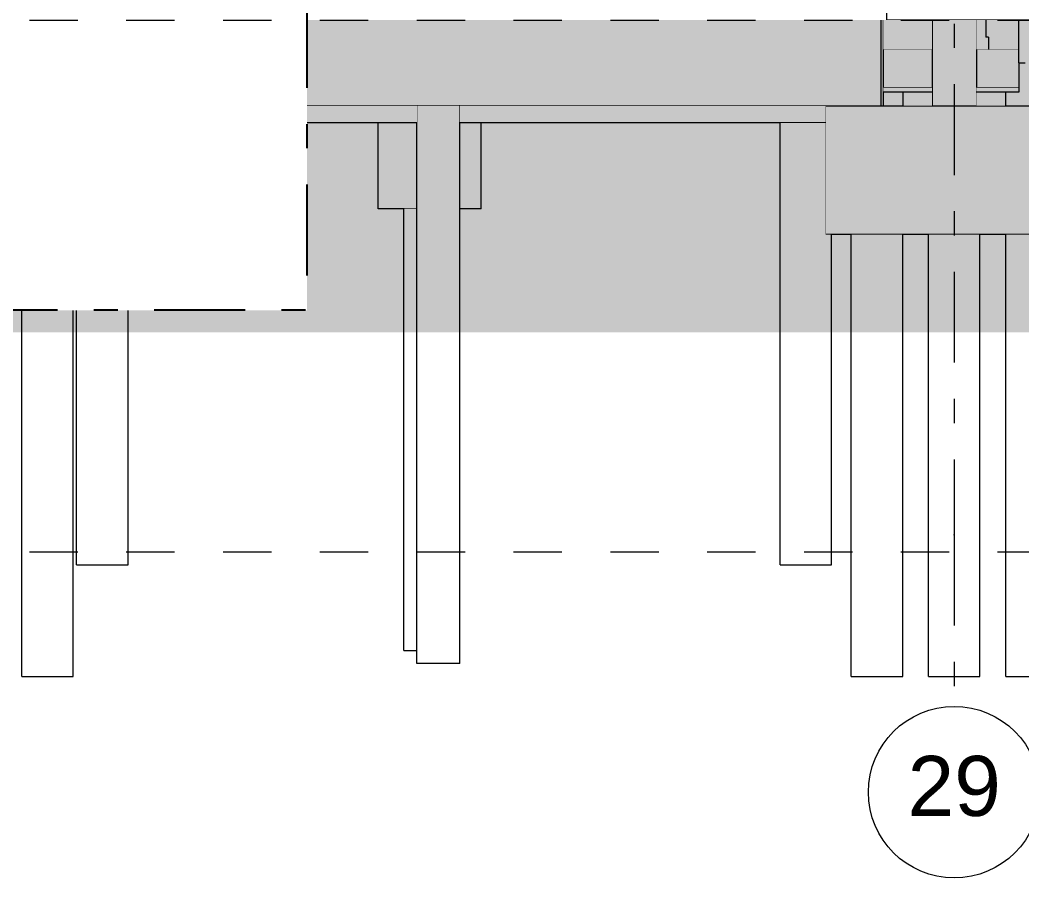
# Model space of a CAD drawing. Header units: millimetres. Extents: x -48147 to 1422273, y -494195 to 18123.
# Drawn here: x 1405204 to 1411044, y -494195 to -489195 of the extents above; entities that cross this region are included whole.
import ezdxf
from ezdxf.enums import TextEntityAlignment as Align

# ---------------------------------------------------------------- set-up
doc = ezdxf.new("R2010")
doc.units = ezdxf.units.MM
doc.header["$MEASUREMENT"] = 0
for name, pattern in [('Dashed', [2822.222233, 1411.111116, -1411.111116]), ('Double Dashed', [1093.611073, 529.166651, -211.666656, 141.111112, -211.666656]), ('Wipeout_Contour', [1000, 0, -1000])]:
    doc.linetypes.add(name, pattern=pattern)
for name, color, linetype, lineweight, true_color in [('0_Pen_No__105', 7, 'Continuous', 15, 0xa6a6a6), ('HATCHING_Pen_No__145', 7, 'Continuous', 0, 0xa6a6a6), ('New_A-15-MG_Structural_Grid_Phase_2_Pen_No__222', 7, 'Continuous', 13, 0x65af33), ('S-160-M_FOUND.IFC Import_Pen_No__104', 7, 'Continuous', 15, 0xa6a6a6), ('S-160-M_FOUND.IFC Import_Pen_No__24', 7, 'Continuous', 50, 0x2a2a2a), ('S-280-M_STRUCT_FRAME.IFC Import_Pen_No__30', 7, 'Continuous', 50, 0x2a2a2a), ('S-280-M_STRUCT_FRAME.IFC Import_Pen_No__47', 7, 'Continuous', 35, 0x444444)]:
    doc.layers.add(name, color=color, linetype=linetype, lineweight=lineweight, true_color=true_color)
for name, color, linetype in [('A-230-M_FLOOR.IFC Import', 7, 'Continuous'), ('A-95-P_Drawing', 7, 'Continuous'), ('New_A-15-MG_Structural_Grid_Phase_2', 7, 'Continuous'), ('New_A-20-M_ Acoustic chambers', 7, 'Continuous'), ('New_A-20-M_Floor_Slab', 7, 'Continuous'), ('New_A-25-M_Curtain_Wall', 7, 'Continuous'), ('New_A-25-M_Wall_Ext', 7, 'Continuous'), ('New_ArchiCAD Doors', 7, 'Continuous'), ('S-160-M_FOUND.IFC Import', 7, 'Continuous'), ('S-280-M_COLUMN.IFC Import', 7, 'Continuous'), ('S-280-M_STRUCT_FRAME.IFC Import', 7, 'Continuous')]:
    doc.layers.add(name, color=color, linetype=linetype)
for name, color, linetype, lineweight in [('A-230-M_FLOOR.IFC Import_Pen_No__89', 8, 'Continuous', 20), ('A-95-P_Drawing_Pen_No__194', 7, 'Continuous', 25), ('New_A-20-M_ Acoustic chambers _Pen_No__89', 8, 'Continuous', 20), ('New_A-20-M_Floor_Slab_Pen_No__89', 8, 'Continuous', 20), ('New_A-25-M_Curtain_Wall_Pen_No__87', 8, 'Continuous', 20), ('New_A-25-M_Wall_Ext_Pen_No__87', 8, 'Continuous', 20), ('New_ArchiCAD Doors_Pen_No__87', 8, 'Continuous', 20), ('S-160-M_FOUND.IFC Import_Pen_No__1', 7, 'Continuous', 13), ('S-160-M_FOUND.IFC Import_Pen_No__4', 7, 'Continuous', 20), ('S-280-M_COLUMN.IFC Import_Pen_No__88', 8, 'Continuous', 20), ('S-280-M_STRUCT_FRAME.IFC Import_Pen_No__90', 8, 'Continuous', 20)]:
    doc.layers.add(name, color=color, linetype=linetype, lineweight=lineweight)
doc.styles.add('GENERATED_STYLE_2', font='')
doc.styles.get('GENERATED_STYLE_2').set_extended_font_data('Swis721 BT')

# ---------------------------------------------------------------- blocks, each defined once
blk = doc.blocks.new('Section Elem_9_2', base_point=(1383917.5, -489195))
at = {"layer": 'New_A-25-M_Wall_Ext_Pen_No__87', "linetype": 'Continuous'}
blk.add_line((1411145.7, -489195), (1410255.7, -489195), dxfattribs=at)
at = {"color": 254, "linetype": 'Wipeout_Contour', "lineweight": 0, "ltscale": 8923791.907257684}
blk.add_wipeout([(1405106.3, -486695), (1405128.1, -486695), (1405128.1, -489195), (1405205.7, -489195), (1405205.7, -486494), (1405106.3, -486494)], dxfattribs=at).dxf.layer = 'New_A-25-M_Wall_Ext'
blk = doc.blocks.new('Section Elem_125_2', base_point=(1383917.5, -489195))
at = {"layer": 'New_ArchiCAD Doors_Pen_No__87', "linetype": 'Continuous'}
for p, q in [((1410255.7, -486195), (1405332.4, -486195)), ((1410255.7, -489195), (1410255.7, -486195)), ((1405205.7, -486494), (1405205.7, -489195))]:
    blk.add_line(p, q, dxfattribs=at)
blk = doc.blocks.new('Section Elem_129_2', base_point=(1383917.5, -489195))
at = {"color": 254, "linetype": 'Wipeout_Contour', "lineweight": 0, "ltscale": 7441566.078347882}
blk.add_wipeout([(1405205.7, -489195), (1405205.7, -489195), (1406230.7, -489195), (1406230.7, -489145), (1405255.7, -489145)], dxfattribs=at).dxf.layer = 'New_A-25-M_Curtain_Wall'
at = {"layer": 'New_A-25-M_Curtain_Wall_Pen_No__87', "linetype": 'Continuous'}
for p, q in [((1406205.7, -489145), (1405255.7, -489145)), ((1406230.7, -489195), (1405205.7, -489195))]:
    blk.add_line(p, q, dxfattribs=at)
blk = doc.blocks.new('Section Elem_540_2', base_point=(1383917.5, -489195))
at = {"color": 254, "linetype": 'Wipeout_Contour', "lineweight": 0, "ltscale": 5971607.25199887}
blk.add_wipeout([(1410236.8, -489590), (1410520.2, -489590), (1410520.2, -489365), (1410236.8, -489365)], dxfattribs=at).dxf.layer = 'New_A-20-M_Floor_Slab'
at = {"color": 254, "linetype": 'Wipeout_Contour', "lineweight": 0, "ltscale": 5973587.224394424}
blk.add_wipeout([(1411025.9, -489365), (1410779, -489365), (1410779, -489590), (1411025.9, -489590)], dxfattribs=at).dxf.layer = 'New_A-20-M_Floor_Slab'
at = {"layer": 'New_A-20-M_Floor_Slab_Pen_No__89', "linetype": 'Continuous'}
for p, q in [((1410520.2, -489365), (1410236.8, -489365)), ((1411025.9, -489365), (1410779, -489365)), ((1411025.9, -489365), (1411025.9, -489590)), ((1410520.2, -489590), (1410236.8, -489590)), ((1411025.9, -489590), (1410779, -489590))]:
    blk.add_line(p, q, dxfattribs=at)
blk = doc.blocks.new('Section Elem_586_2', base_point=(1383917.5, -489195))
at = {"color": 254, "linetype": 'Wipeout_Contour', "lineweight": 0, "ltscale": 5972589.149110398}
blk.add_wipeout([(1410520.2, -489195), (1410520.2, -489695), (1410779, -489695), (1410779, -489195)], dxfattribs=at).dxf.layer = 'S-280-M_COLUMN.IFC Import'
at = {"layer": 'S-280-M_COLUMN.IFC Import_Pen_No__88', "linetype": 'Continuous'}
for p, q in [((1410520.2, -489195), (1410520.2, -489695)), ((1410779, -489195), (1410779, -489695))]:
    blk.add_line(p, q, dxfattribs=at)
blk = doc.blocks.new('Section Elem_628_2', base_point=(1383917.5, -489195))
at = {"color": 254, "linetype": 'Wipeout_Contour', "lineweight": 0, "ltscale": 5961711.542483451}
blk.add_wipeout([(1405304.4, -489695), (1410236.8, -489695), (1410236.8, -489195), (1405304.4, -489195)], dxfattribs=at).dxf.layer = 'S-280-M_STRUCT_FRAME.IFC Import'
at = {"layer": 'S-280-M_STRUCT_FRAME.IFC Import_Pen_No__90', "linetype": 'Continuous'}
for p, q in [((1406230.7, -489195), (1405304.4, -489195)), ((1410236.8, -489695), (1410236.8, -489195)), ((1409899.6, -489695), (1405664, -489695))]:
    blk.add_line(p, q, dxfattribs=at)
blk = doc.blocks.new('Section Elem_640_2', base_point=(1383917.5, -489195))
at = {"layer": 'S-280-M_STRUCT_FRAME.IFC Import_Pen_No__30', "linetype": 'Continuous'}
blk.add_line((1404730.8, -489195), (1404715.6, -489195), dxfattribs=at)
at = {"color": 254, "linetype": 'Wipeout_Contour', "lineweight": 0, "ltscale": 5951972.515212669}
blk.add_wipeout([(1405190.9, -489195), (1405190.9, -489695), (1405194.9, -489695), (1405194.9, -489195)], dxfattribs=at).dxf.layer = 'S-280-M_STRUCT_FRAME.IFC Import'
at = {"layer": 'S-280-M_STRUCT_FRAME.IFC Import_Pen_No__47', "linetype": 'Continuous', "lineweight": 0, "true_color": 0x111111}
blk.add_hatch(color=168, dxfattribs=at).paths.add_polyline_path([(1404430.9, -489195), (1404430.9, -489695), (1405190.9, -489695), (1405190.9, -489195)])
at = {"color": 254, "linetype": 'Wipeout_Contour', "lineweight": 0, "ltscale": 5952157.831262697}
blk.add_wipeout([(1405222.5, -489195), (1405222.5, -489695), (1405261.4, -489695), (1405261.4, -489195)], dxfattribs=at).dxf.layer = 'S-280-M_STRUCT_FRAME.IFC Import'
at = {"layer": 'S-280-M_STRUCT_FRAME.IFC Import_Pen_No__90', "linetype": 'Continuous'}
blk.add_line((1405261.4, -489695), (1405261.4, -489195), dxfattribs=at)
blk = doc.blocks.new('Section Elem_650_2', base_point=(1383917.5, -489195))
at = {"color": 254, "linetype": 'Wipeout_Contour', "lineweight": 0, "ltscale": 5952327.534777616}
blk.add_wipeout([(1405269.3, -489695), (1405304.4, -489695), (1405304.4, -489195), (1405269.3, -489195)], dxfattribs=at).dxf.layer = 'S-280-M_STRUCT_FRAME.IFC Import'
at = {"layer": 'S-280-M_STRUCT_FRAME.IFC Import_Pen_No__90', "linetype": 'Continuous'}
for p, q in [((1405304.4, -489195), (1405269.3, -489195)), ((1405304.4, -489695), (1405304.4, -489195))]:
    blk.add_line(p, q, dxfattribs=at)
blk = doc.blocks.new('Section Elem_764_2', base_point=(1383917.5, -489195))
at = {"color": 254, "linetype": 'Wipeout_Contour', "lineweight": 0, "ltscale": 5951742.023879479}
blk.add_wipeout([(1405664, -489695), (1404164, -489695), (1404164, -490445), (1405664, -490445)], dxfattribs=at).dxf.layer = 'S-160-M_FOUND.IFC Import'
at = {"layer": 'S-160-M_FOUND.IFC Import_Pen_No__4', "linetype": 'Continuous'}
for p, q in [((1404164, -489695), (1404430.9, -489695)), ((1404164, -490445), (1404164, -489695)), ((1405244.7, -489695), (1405664, -489695)), ((1405664, -490445), (1405664, -489695)), ((1405664, -490445), (1404164, -490445))]:
    blk.add_line(p, q, dxfattribs=at)
blk = doc.blocks.new('Section Elem_834_2', base_point=(1383917.5, -489195))
at = {"layer": 'S-160-M_FOUND.IFC Import_Pen_No__24', "linetype": 'Continuous', "flags": 128}
for points in [[(1404430.9, -489195), (1404430.9, -489445), (1404430.9, -489695)], [(1404715.6, -489195), (1404606.2, -489195), (1404430.9, -489195)]]:
    blk.add_lwpolyline(points, dxfattribs=at)
at = {"color": 254, "linetype": 'Wipeout_Contour', "lineweight": 0, "ltscale": 5952032.263585179}
blk.add_wipeout([(1405194.9, -489695), (1405222.5, -489695), (1405222.5, -489195), (1405194.9, -489195)], dxfattribs=at).dxf.layer = 'S-160-M_FOUND.IFC Import'
at = {"color": 254, "linetype": 'Wipeout_Contour', "lineweight": 0, "ltscale": 5952246.20692401}
blk.add_wipeout([(1405261.4, -489195), (1405261.4, -489695), (1405269.3, -489695), (1405269.3, -489195)], dxfattribs=at).dxf.layer = 'S-160-M_FOUND.IFC Import'
at = {"layer": 'S-160-M_FOUND.IFC Import_Pen_No__104', "linetype": 'Continuous', "lineweight": 0, "true_color": 0x535353}
blk.add_hatch(color=251, dxfattribs=at).paths.add_polyline_path([(1405190.9, -489695), (1405190.9, -489195), (1404430.9, -489195), (1404430.9, -489695)])
at = {"layer": 'S-160-M_FOUND.IFC Import_Pen_No__1', "linetype": 'Continuous'}
for p, q in [((1405190.9, -489195), (1405269.3, -489195)), ((1405269.3, -489695), (1405269.3, -489195)), ((1405190.9, -489695), (1405244.8, -489695))]:
    blk.add_line(p, q, dxfattribs=at)
at = {"layer": 'S-160-M_FOUND.IFC Import_Pen_No__24', "linetype": 'Continuous'}
for p, q in [((1405190.9, -489195), (1405190.9, -489695)), ((1405190.9, -489695), (1404430.9, -489695))]:
    blk.add_line(p, q, dxfattribs=at)
at = {"layer": 'S-160-M_FOUND.IFC Import_Pen_No__24', "linetype": 'Continuous', "flags": 128}
blk.add_lwpolyline([(1405190.9, -489195), (1405052.7, -489195), (1404952.4, -489195), (1404746.6, -489195), (1404730.8, -489195)], dxfattribs=at)
blk = doc.blocks.new('Section Elem_851_2', base_point=(1383917.5, -489195))
at = {"color": 254, "linetype": 'Wipeout_Contour', "lineweight": 0, "ltscale": 5973409.27324139}
blk.add_wipeout([(1411399.6, -489695), (1409899.6, -489695), (1409899.6, -490445), (1411399.6, -490445)], dxfattribs=at).dxf.layer = 'S-160-M_FOUND.IFC Import'
at = {"layer": 'S-160-M_FOUND.IFC Import_Pen_No__4', "linetype": 'Continuous'}
for p, q in [((1409899.6, -489695), (1411399.6, -489695)), ((1409899.6, -490445), (1409899.6, -489695)), ((1411399.6, -490445), (1411399.6, -489695)), ((1411399.6, -490445), (1409899.6, -490445))]:
    blk.add_line(p, q, dxfattribs=at)
blk = doc.blocks.new('Section Elem_854_2', base_point=(1383917.5, -489195))
at = {"color": 254, "linetype": 'Wipeout_Contour', "lineweight": 0, "ltscale": 7465087.34886829}
blk.add_wipeout([(1410444.5, -489615), (1410349.6, -489615), (1410349.6, -489695), (1410520.2, -489695), (1410520.2, -489690.7)], dxfattribs=at).dxf.layer = 'S-160-M_FOUND.IFC Import'
at = {"color": 254, "linetype": 'Wipeout_Contour', "lineweight": 0, "ltscale": 7467097.366056042}
blk.add_wipeout([(1410779, -489695), (1410949.6, -489695), (1410949.6, -489615), (1410854.5, -489615), (1410779, -489690.6)], dxfattribs=at).dxf.layer = 'S-160-M_FOUND.IFC Import'
at = {"layer": 'S-160-M_FOUND.IFC Import_Pen_No__4', "linetype": 'Continuous'}
for p, q in [((1410349.6, -489615), (1410349.6, -489695)), ((1410949.6, -489695), (1410949.6, -489615))]:
    blk.add_line(p, q, dxfattribs=at)
blk = doc.blocks.new('Section Elem_860_2', base_point=(1383917.5, -489195))
at = {"color": 254, "linetype": 'Wipeout_Contour', "lineweight": 0, "ltscale": 5975596.624239047}
blk.add_wipeout([(1410499.6, -490445), (1410499.6, -493020), (1410799.6, -493020), (1410799.6, -490445)], dxfattribs=at).dxf.layer = 'S-160-M_FOUND.IFC Import'
at = {"layer": 'S-160-M_FOUND.IFC Import_Pen_No__1', "linetype": 'Continuous'}
for p, q in [((1410499.6, -493020), (1410499.6, -490445)), ((1410799.6, -493020), (1410799.6, -490445)), ((1410499.6, -493020), (1410799.6, -493020))]:
    blk.add_line(p, q, dxfattribs=at)
blk = doc.blocks.new('Section Elem_861_2', base_point=(1383917.5, -489195))
at = {"color": 254, "linetype": 'Wipeout_Contour', "lineweight": 0, "ltscale": 5973896.960816546}
blk.add_wipeout([(1410049.6, -490445), (1410049.6, -493020), (1410349.6, -493020), (1410349.6, -490445)], dxfattribs=at).dxf.layer = 'S-160-M_FOUND.IFC Import'
at = {"layer": 'S-160-M_FOUND.IFC Import_Pen_No__1', "linetype": 'Continuous'}
for p, q in [((1410049.6, -493020), (1410049.6, -490445)), ((1410349.6, -493020), (1410349.6, -490445)), ((1410049.6, -493020), (1410349.6, -493020))]:
    blk.add_line(p, q, dxfattribs=at)
blk = doc.blocks.new('Section Elem_862_2', base_point=(1383917.5, -489195))
at = {"color": 254, "linetype": 'Wipeout_Contour', "lineweight": 0, "ltscale": 5977296.346127109}
blk.add_wipeout([(1410949.6, -490445), (1410949.6, -493020), (1411249.6, -493020), (1411249.6, -490445)], dxfattribs=at).dxf.layer = 'S-160-M_FOUND.IFC Import'
at = {"layer": 'S-160-M_FOUND.IFC Import_Pen_No__1', "linetype": 'Continuous'}
for p, q in [((1410949.6, -493020), (1410949.6, -490445)), ((1411249.6, -493020), (1411249.6, -490445)), ((1410949.6, -493020), (1411249.6, -493020))]:
    blk.add_line(p, q, dxfattribs=at)
blk = doc.blocks.new('Section Elem_865_2', base_point=(1383917.5, -489195))
at = {"color": 254, "linetype": 'Wipeout_Contour', "lineweight": 0, "ltscale": 5961115.657726075}
blk.add_wipeout([(1407291.6, -490295), (1407517.2, -490295), (1407517.2, -489795), (1407291.6, -489795)], dxfattribs=at).dxf.layer = 'S-160-M_FOUND.IFC Import'
at = {"color": 254, "linetype": 'Wipeout_Contour', "lineweight": 0, "ltscale": 5962721.146084033}
blk.add_wipeout([(1407891.6, -489795), (1407767.2, -489795), (1407767.2, -490295), (1407891.6, -490295)], dxfattribs=at).dxf.layer = 'S-160-M_FOUND.IFC Import'
at = {"layer": 'S-160-M_FOUND.IFC Import_Pen_No__4', "linetype": 'Continuous'}
for p, q in [((1407291.6, -490295), (1407291.6, -489795)), ((1407891.6, -490295), (1407891.6, -489795)), ((1407517.2, -490295), (1407291.6, -490295)), ((1407891.6, -490295), (1407767.2, -490295))]:
    blk.add_line(p, q, dxfattribs=at)
blk = doc.blocks.new('Section Elem_866_2', base_point=(1383917.5, -489195))
at = {"color": 254, "linetype": 'Wipeout_Contour', "lineweight": 0, "ltscale": 5963425.904693426}
blk.add_wipeout([(1407441.6, -490295), (1407441.6, -492870), (1407517.2, -492870), (1407517.2, -490295)], dxfattribs=at).dxf.layer = 'S-160-M_FOUND.IFC Import'
at = {"layer": 'S-160-M_FOUND.IFC Import_Pen_No__1', "linetype": 'Continuous'}
for q in [(1407441.6, -490295), (1407517.2, -492870)]:
    blk.add_line((1407441.6, -492870), q, dxfattribs=at)
blk = doc.blocks.new('Section Elem_867_2', base_point=(1383917.5, -489195))
at = {"color": 254, "linetype": 'Wipeout_Contour', "lineweight": 0, "ltscale": 4479194.963324312}
blk.add_wipeout([(1410444.5, -489615), (1410520.2, -489690.7), (1410520.2, -489615)], dxfattribs=at).dxf.layer = 'S-160-M_FOUND.IFC Import'
at = {"color": 254, "linetype": 'Wipeout_Contour', "lineweight": 0, "ltscale": 4480072.175935211}
blk.add_wipeout([(1410779, -489690.6), (1410854.5, -489615), (1410779, -489615)], dxfattribs=at).dxf.layer = 'S-160-M_FOUND.IFC Import'
blk = doc.blocks.new('Section Elem_872_2', base_point=(1383917.5, -489195))
at = {"color": 254, "linetype": 'Wipeout_Contour', "lineweight": 0, "ltscale": 5955636.302228884}
blk.add_wipeout([(1405214, -490445), (1405214, -493020), (1405514, -493020), (1405514, -490445)], dxfattribs=at).dxf.layer = 'S-160-M_FOUND.IFC Import'
at = {"layer": 'S-160-M_FOUND.IFC Import_Pen_No__1', "linetype": 'Continuous'}
for p, q in [((1405214, -493020), (1405214, -490445)), ((1405514, -493020), (1405514, -490445)), ((1405214, -493020), (1405514, -493020))]:
    blk.add_line(p, q, dxfattribs=at)
blk = doc.blocks.new('Section Elem_875_2', base_point=(1383917.5, -489195))
at = {"color": 254, "linetype": 'Wipeout_Contour', "lineweight": 0, "ltscale": 5963695.820782647}
blk.add_wipeout([(1407767.2, -489695), (1407517.2, -489695), (1407517.2, -492945), (1407767.2, -492945)], dxfattribs=at).dxf.layer = 'S-160-M_FOUND.IFC Import'
at = {"layer": 'S-160-M_FOUND.IFC Import_Pen_No__4', "linetype": 'Continuous'}
for p, q in [((1407517.2, -492945), (1407517.2, -489695)), ((1407767.2, -492945), (1407767.2, -489695)), ((1407767.2, -492945), (1407517.2, -492945))]:
    blk.add_line(p, q, dxfattribs=at)
blk = doc.blocks.new('Section Elem_877_2', base_point=(1383917.5, -489195))
at = {"layer": 'S-160-M_FOUND.IFC Import_Pen_No__1', "linetype": 'Continuous'}
blk.add_line((1410224.4, -489695), (1410224.4, -489195), dxfattribs=at)
blk = doc.blocks.new('Section Elem_878_2', base_point=(1383917.5, -489195))
at = {"color": 254, "linetype": 'Wipeout_Contour', "lineweight": 0, "ltscale": 5957646.959397133}
blk.add_wipeout([(1405664, -489795), (1407517.2, -489795), (1407517.2, -489695), (1405664, -489695)], dxfattribs=at).dxf.layer = 'A-230-M_FLOOR.IFC Import'
at = {"color": 254, "linetype": 'Wipeout_Contour', "lineweight": 0, "ltscale": 5966120.158453492}
blk.add_wipeout([(1409899.6, -489695), (1407767.2, -489695), (1407767.2, -489795), (1409899.6, -489795)], dxfattribs=at).dxf.layer = 'A-230-M_FLOOR.IFC Import'
at = {"layer": 'A-230-M_FLOOR.IFC Import_Pen_No__89', "linetype": 'Continuous'}
for p, q in [((1407517.2, -489795), (1405664, -489795)), ((1409899.6, -489795), (1407767.2, -489795))]:
    blk.add_line(p, q, dxfattribs=at)
blk = doc.blocks.new('Section Elem_882_2', base_point=(1383917.5, -489195))
at = {"color": 254, "linetype": 'Wipeout_Contour', "lineweight": 0, "ltscale": 8933519.23829642}
blk.add_wipeout([(1405664, -490445), (1405533.6, -490445), (1405533.6, -492370), (1405833.6, -492370), (1405833.6, -489795), (1405664, -489795)], dxfattribs=at).dxf.layer = 'S-160-M_FOUND.IFC Import'
at = {"layer": 'S-160-M_FOUND.IFC Import_Pen_No__1', "linetype": 'Continuous'}
for p, q in [((1405833.6, -492370), (1405833.6, -489795)), ((1405533.6, -492370), (1405533.6, -490445)), ((1405533.6, -492370), (1405833.6, -492370))]:
    blk.add_line(p, q, dxfattribs=at)
blk = doc.blocks.new('Section Elem_883_2', base_point=(1383917.5, -489195))
at = {"color": 254, "linetype": 'Wipeout_Contour', "lineweight": 0, "ltscale": 8957004.199655578}
blk.add_wipeout([(1409633.9, -489795), (1409633.9, -492370), (1409933.9, -492370), (1409933.9, -490445), (1409899.6, -490445), (1409899.6, -489795)], dxfattribs=at).dxf.layer = 'S-160-M_FOUND.IFC Import'
at = {"layer": 'S-160-M_FOUND.IFC Import_Pen_No__1', "linetype": 'Continuous'}
for p, q in [((1409633.9, -492370), (1409633.9, -489795)), ((1409933.9, -492370), (1409933.9, -490445)), ((1409633.9, -492370), (1409933.9, -492370))]:
    blk.add_line(p, q, dxfattribs=at)
blk = doc.blocks.new('Section Elem_889_2', base_point=(1383917.5, -489195))
at = {"color": 254, "linetype": 'Wipeout_Contour', "lineweight": 0, "ltscale": 8960704.165016623}
blk.add_wipeout([(1410779, -489590), (1410779, -489615), (1411026.2, -489615), (1411026.2, -489365), (1411025.9, -489365), (1411025.9, -489590)], dxfattribs=at).dxf.layer = 'A-230-M_FLOOR.IFC Import'
at = {"color": 254, "linetype": 'Wipeout_Contour', "lineweight": 0, "ltscale": 5971771.19084278}
blk.add_wipeout([(1410236.8, -489615), (1410520.2, -489615), (1410520.2, -489590), (1410236.8, -489590)], dxfattribs=at).dxf.layer = 'A-230-M_FLOOR.IFC Import'
at = {"layer": 'A-230-M_FLOOR.IFC Import_Pen_No__89', "linetype": 'Continuous'}
for p, q in [((1411026.2, -489365), (1411025.9, -489365)), ((1411026.2, -489445), (1411026.2, -489615)), ((1410520.2, -489615), (1410236.8, -489615)), ((1411026.2, -489615), (1410779, -489615))]:
    blk.add_line(p, q, dxfattribs=at)
blk = doc.blocks.new('Section Elem_890_2', base_point=(1383917.5, -489195))
at = {"color": 254, "linetype": 'Wipeout_Contour', "lineweight": 0, "ltscale": 5973916.676504213}
blk.add_wipeout([(1411062.3, -489195), (1411026.2, -489195), (1411026.2, -489445), (1411062.3, -489445)], dxfattribs=at).dxf.layer = 'A-230-M_FLOOR.IFC Import'
at = {"layer": 'A-230-M_FLOOR.IFC Import_Pen_No__89', "linetype": 'Continuous'}
blk.add_line((1411026.2, -489445), (1411062.3, -489445), dxfattribs=at)
at = {"color": 254, "linetype": 'Wipeout_Contour', "lineweight": 0, "ltscale": 8960005.329889312}
blk.add_wipeout([(1411026.2, -489195), (1410832.9, -489195), (1410832.9, -489295), (1410849.4, -489295), (1410849.4, -489365), (1411026.2, -489365)], dxfattribs=at).dxf.layer = 'A-230-M_FLOOR.IFC Import'
at = {"layer": 'A-230-M_FLOOR.IFC Import_Pen_No__89', "linetype": 'Continuous'}
blk.add_line((1411026.2, -489445), (1411026.2, -489195), dxfattribs=at)
blk = doc.blocks.new('Section Elem_892_2', base_point=(1383917.5, -489195))
at = {"color": 254, "linetype": 'Wipeout_Contour', "lineweight": 0, "ltscale": 5971413.821249545}
blk.add_wipeout([(1410236.8, -489365), (1410520.2, -489365), (1410520.2, -489295), (1410236.8, -489295)], dxfattribs=at).dxf.layer = 'New_A-20-M_ Acoustic chambers'
at = {"color": 254, "linetype": 'Wipeout_Contour', "lineweight": 0, "ltscale": 5973060.301074581}
blk.add_wipeout([(1410849.4, -489295), (1410779, -489295), (1410779, -489365), (1410849.4, -489365)], dxfattribs=at).dxf.layer = 'New_A-20-M_ Acoustic chambers'
at = {"layer": 'New_A-20-M_ Acoustic chambers _Pen_No__89', "linetype": 'Continuous'}
for q in [(1410832.9, -489295), (1410849.4, -489365)]:
    blk.add_line((1410849.4, -489295), q, dxfattribs=at)
blk = doc.blocks.new('Section Elem_893_2', base_point=(1383917.5, -489195))
at = {"color": 254, "linetype": 'Wipeout_Contour', "lineweight": 0, "ltscale": 5971302.385351066}
blk.add_wipeout([(1410520.2, -489195), (1410236.8, -489195), (1410236.8, -489295), (1410520.2, -489295)], dxfattribs=at).dxf.layer = 'New_A-20-M_ Acoustic chambers'
at = {"color": 254, "linetype": 'Wipeout_Contour', "lineweight": 0, "ltscale": 5972917.761840787}
blk.add_wipeout([(1410832.9, -489195), (1410779, -489195), (1410779, -489295), (1410832.9, -489295)], dxfattribs=at).dxf.layer = 'New_A-20-M_ Acoustic chambers'
at = {"layer": 'New_A-20-M_ Acoustic chambers _Pen_No__89', "linetype": 'Continuous'}
blk.add_line((1410832.9, -489195), (1410832.9, -489295), dxfattribs=at)
blk = doc.blocks.new('Standard grid marker[5]_2', base_point=(1410649.4, -467790.4))
at = {"layer": 'New_A-15-MG_Structural_Grid_Phase_2_Pen_No__222', "linetype": 'Double Dashed'}
for p, q in [((1410649.4, -468790.4), (1410649.4, -492195)), ((1410649.4, -492195), (1410649.4, -493195))]:
    blk.add_line(p, q, dxfattribs=at)
at = {"layer": 'New_A-15-MG_Structural_Grid_Phase_2_Pen_No__222', "linetype": 'Continuous'}
blk.add_circle((1410649.4, -493695), 500, dxfattribs=at)
at = {"layer": 'New_A-15-MG_Structural_Grid_Phase_2_Pen_No__222', "linetype": 'Double Dashed'}
blk.add_point((1410649.4, -492195), dxfattribs=at)
blk.add_point((1410649.4, -492195), dxfattribs=at)
at = {"layer": 'New_A-15-MG_Structural_Grid_Phase_2_Pen_No__222', "style": 'GENERATED_STYLE_2'}
for tag, p in [('AC_MarkerText_1_0', (1410649.4, -467254)), ('AC_MarkerText_1_1', (1410649.4, -493658.7))]:
    blk.add_attdef(tag, text='', height=350, rotation=360, dxfattribs=at).set_placement(p, align=Align.MIDDLE_CENTER)
blk = doc.blocks.new('S-26 Building Section_STORY_MARKER', base_point=(1383917.5, -489195))
at = {"layer": '0_Pen_No__105', "linetype": 'Dashed', "ltscale": 0.2}
for p, q in [((1358409.3, -489195), (1418411.4, -489195)), ((1358409.3, -492295), (1418411.4, -492295))]:
    blk.add_line(p, q, dxfattribs=at)

msp = doc.modelspace()

# ---------------------------------------------------------------- block references
at = {"layer": 'New_A-20-M_Floor_Slab'}
msp.add_blockref('Section Elem_540_2', (1383917.5, -489195), dxfattribs=at)
at = {"layer": 'New_A-25-M_Wall_Ext'}
msp.add_blockref('Section Elem_9_2', (1383917.5, -489195), dxfattribs=at)
at = {"layer": 'S-160-M_FOUND.IFC Import'}
msp.add_blockref('Section Elem_865_2', (1383917.5, -489195), dxfattribs=at)

# ---------------------------------------------------------------- next in the draw order: block references
at = {"layer": 'New_ArchiCAD Doors'}
msp.add_blockref('Section Elem_125_2', (1383917.5, -489195), dxfattribs=at)
at = {"layer": 'S-160-M_FOUND.IFC Import'}
msp.add_blockref('Section Elem_866_2', (1383917.5, -489195), dxfattribs=at)
at = {"layer": 'S-280-M_COLUMN.IFC Import'}
msp.add_blockref('Section Elem_586_2', (1383917.5, -489195), dxfattribs=at)

# ---------------------------------------------------------------- next in the draw order: block references
at = {"layer": 'New_A-25-M_Curtain_Wall'}
msp.add_blockref('Section Elem_129_2', (1383917.5, -489195), dxfattribs=at)

# ---------------------------------------------------------------- next in the draw order: block references
at = {"layer": 'S-280-M_STRUCT_FRAME.IFC Import'}
for name in ['Section Elem_640_2', 'Section Elem_628_2']:
    msp.add_blockref(name, (1383917.5, -489195), dxfattribs=at)

# ---------------------------------------------------------------- next in the draw order: block references
at = {"layer": 'S-160-M_FOUND.IFC Import'}
for name in ['Section Elem_875_2', 'Section Elem_851_2']:
    msp.add_blockref(name, (1383917.5, -489195), dxfattribs=at)
at = {"layer": 'S-280-M_STRUCT_FRAME.IFC Import'}
msp.add_blockref('Section Elem_650_2', (1383917.5, -489195), dxfattribs=at)

# ---------------------------------------------------------------- next in the draw order: block references
at = {"layer": 'S-160-M_FOUND.IFC Import'}
for name in ['Section Elem_877_2', 'Section Elem_854_2', 'Section Elem_764_2', 'Section Elem_861_2', 'Section Elem_860_2', 'Section Elem_862_2']:
    msp.add_blockref(name, (1383917.5, -489195), dxfattribs=at)

# ---------------------------------------------------------------- next in the draw order: block references
at = {"layer": 'A-230-M_FLOOR.IFC Import'}
msp.add_blockref('Section Elem_878_2', (1383917.5, -489195), dxfattribs=at)
at = {"layer": 'S-160-M_FOUND.IFC Import'}
for name in ['Section Elem_834_2', 'Section Elem_867_2', 'Section Elem_872_2']:
    msp.add_blockref(name, (1383917.5, -489195), dxfattribs=at)

# ---------------------------------------------------------------- next in the draw order: block references
at = {"layer": 'A-230-M_FLOOR.IFC Import'}
msp.add_blockref('Section Elem_889_2', (1383917.5, -489195), dxfattribs=at)
at = {"layer": 'S-160-M_FOUND.IFC Import'}
for name in ['Section Elem_882_2', 'Section Elem_883_2']:
    msp.add_blockref(name, (1383917.5, -489195), dxfattribs=at)

# ---------------------------------------------------------------- next in the draw order: block references
at = {"layer": 'A-230-M_FLOOR.IFC Import'}
msp.add_blockref('Section Elem_890_2', (1383917.5, -489195), dxfattribs=at)

# ---------------------------------------------------------------- next in the draw order: block references
at = {"layer": 'New_A-20-M_ Acoustic chambers'}
msp.add_blockref('Section Elem_892_2', (1383917.5, -489195), dxfattribs=at)

# ---------------------------------------------------------------- next in the draw order: block references
msp.add_blockref('Section Elem_893_2', (1383917.5, -489195), dxfattribs=at)

# ---------------------------------------------------------------- next in the draw order: hatches: boundary and pattern name
at = {"layer": 'HATCHING_Pen_No__145', "linetype": 'Continuous'}
msp.add_hatch(color=256, dxfattribs=at).paths.add_polyline_path([(1418063, -489195), (1405190.9, -489195), (1405190.9, -489695), (1404430.9, -489695), (1404430.9, -489420), (1384003.6, -489420), (1384003.6, -489695), (1383491.8, -489695), (1383491.8, -489625), (1363271, -489625), (1363271, -490125), (1362767, -490125), (1362767, -489625), (1362559.1, -489625), (1362559.1, -489195), (1356736.2, -489195), (1356736.2, -491014.8), (1418063, -491014.8)])

# ---------------------------------------------------------------- next in the draw order: block references
at = {"layer": 'New_A-15-MG_Structural_Grid_Phase_2', "color": 8, "linetype": 'Continuous', "lineweight": 15}
ref = msp.add_blockref('Standard grid marker[5]_2', (1410649.4, -467790.4), dxfattribs=at)
ref.add_attrib('AC_MarkerText_1_1', '29', dxfattribs={"layer": 'New_A-15-MG_Structural_Grid_Phase_2_Pen_No__222', "color": 85, "true_color": 0x65af33, "height": 350, "rotation": 360, "style": 'GENERATED_STYLE_2'}).set_placement((1410649.4, -493658.7), align=Align.MIDDLE_CENTER)

# ---------------------------------------------------------------- next in the draw order: wipeouts: each hides what was drawn before it
at = {"color": 254, "linetype": 'Wipeout_Contour', "lineweight": 0, "ltscale": 5938162.266185065}
msp.add_wipeout([(1402034.4, -470936.6), (1406876.5, -470936.6), (1406876.5, -490886.4), (1402034.4, -490886.4)], dxfattribs=at).dxf.layer = 'A-95-P_Drawing'

# ---------------------------------------------------------------- next in the draw order: linework, layer by layer
at = {"layer": 'A-95-P_Drawing_Pen_No__194', "linetype": 'Double Dashed', "flags": 128}
msp.add_lwpolyline([(1402034.4, -470936.6), (1406876.5, -470936.6), (1406876.5, -490886.4), (1402034.4, -490886.4)], close=True, dxfattribs=at)

# ---------------------------------------------------------------- next in the draw order: block references
at = {"linetype": 'Continuous', "lineweight": 0}
msp.add_blockref('S-26 Building Section_STORY_MARKER', (1383917.5, -489195), dxfattribs=at)

doc.saveas('drawing.dxf')
